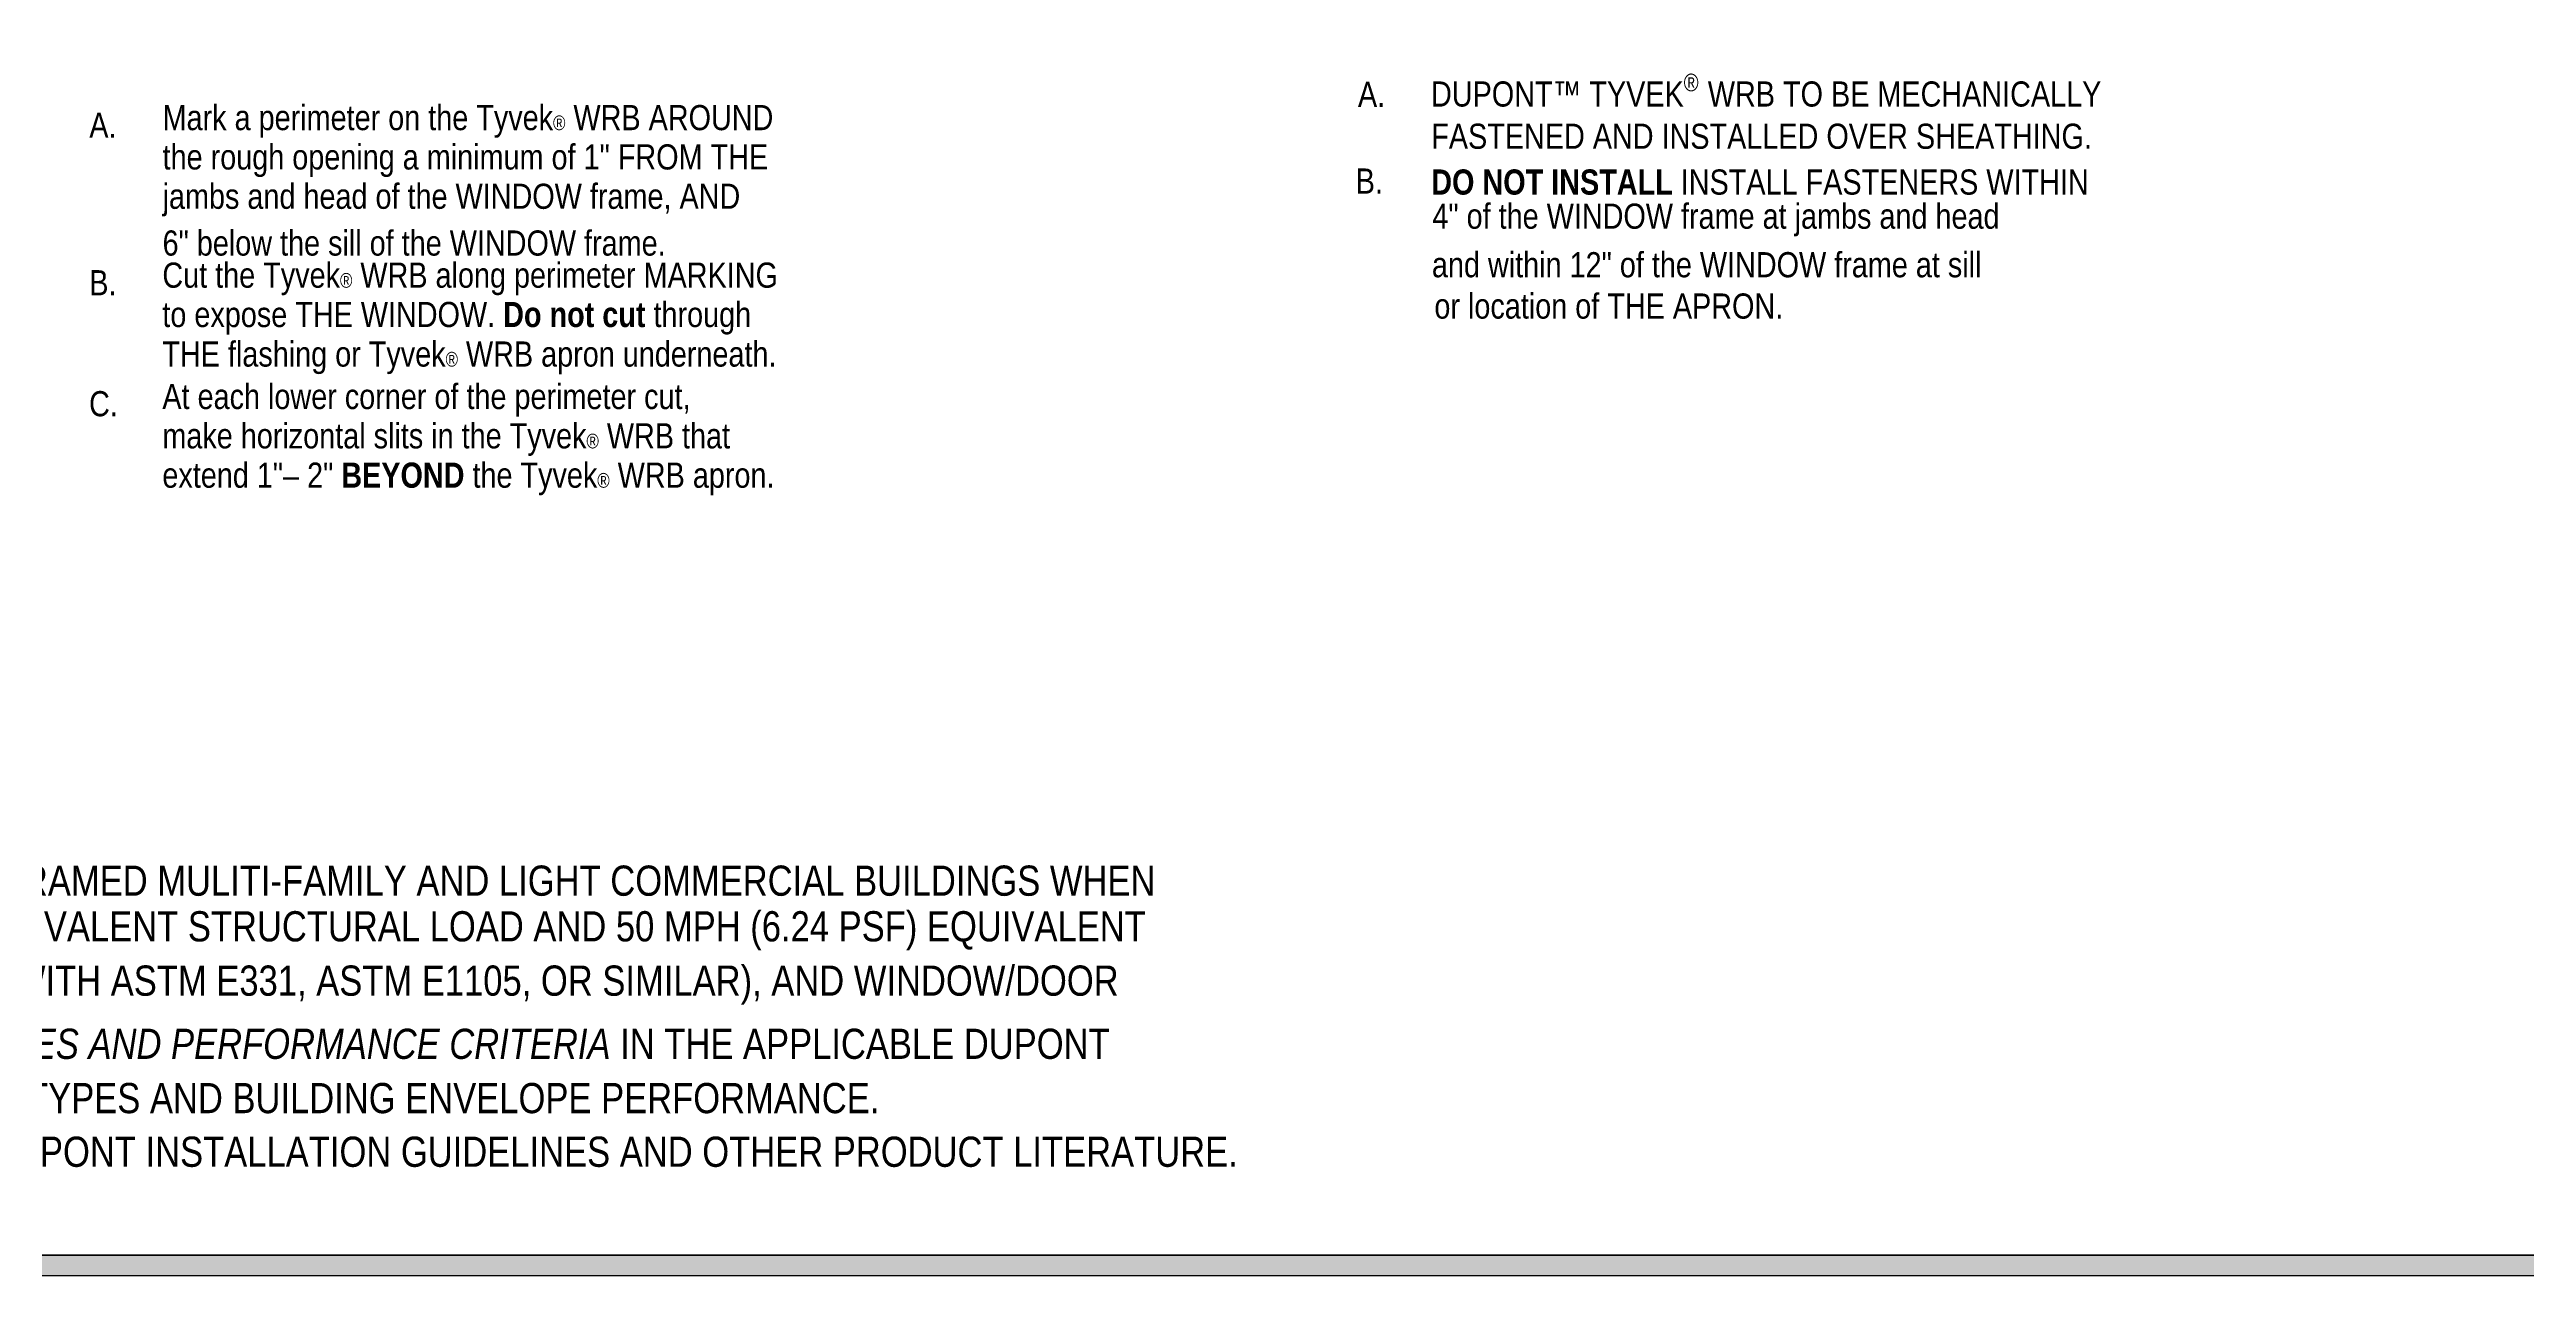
# Model space of a CAD drawing. Extents: x -1140 to 5605, y -816 to 2382.
# Drawn here: x 2987 to 4096, y -733 to -185 of the extents above; entities that cross this region are included whole.
import ezdxf

# ---------------------------------------------------------------- set-up
doc = ezdxf.new("R2010")
doc.units = 0
doc.header["$MEASUREMENT"] = 0
doc.layers.add('.ATI-TEXT', color=7, linetype='Continuous', lineweight=0)
doc.layers.add('G-ANNO-TTLB', color=7, linetype='Continuous', lineweight=0)

# ---------------------------------------------------------------- blocks, each defined once
blk = doc.blocks.new('Block_470')
at = {"layer": '.ATI-TEXT', "char_height": 0.2, "attachment_point": 7}
for s, insert in [('\\C18;\\c0;\\FArial Narrow|b0|i0|c1;\\H11.249999;\\W1.000000;A.', (3572.8, -210.3)), ('\\C18;\\c0;\\FArial Narrow|b0|i0|c1;\\H11.249999;\\W1.000000;DUPONT™ TYVEK', (3605.5, -210.3)), ('\\C18;\\c0;\\FArial Narrow|b0|i0|c1;\\H7.874999;\\W1.000000;®', (3718.6, -203.4)), ('\\C18;\\c0;\\FArial Narrow|b0|i0|c1;\\H11.249999;\\W1.000000; WRB TO BE MECHANICALLY', (3725.8, -210.3)), ('\\C18;\\c0;\\FArial Narrow|b0|i0|c1;\\H11.249999;\\W1.000000;FASTENED AND INSTALLED OVER SHEATHING.', (3605.6, -229.2)), ('\\C18;\\c0;\\FArial Narrow|b0|i0|c1;\\H11.249999;\\W1.000000;B.', (3571.8, -249.1)), ('\\C18;\\c0;\\FArial Narrow Bold|b1|i0|c1;\\H11.249999;\\W1.000000;DO NOT INSTALL\\FArial Narrow|b0|i0|c1; INSTALL FASTENERS WITHIN', (3605.6, -249.7)), ('\\C18;\\c0;\\FArial Narrow|b0|i0|c1;\\H11.249999;\\W1.000000;4" of the WINDOW frame at jambs and head ', (3606.1, -268.2)), ('\\C18;\\c0;\\FArial Narrow|b0|i0|c1;\\H11.249999;\\W1.000000;and within 12" of the WINDOW frame at sill', (3605.9, -286.7)), ('\\C18;\\c0;\\FArial Narrow|b0|i0|c1;\\H11.249999;\\W1.000000;or location of THE APRON.', (3607, -305.2))]:
    blk.add_mtext(s, dxfattribs=dict(at, insert=insert))
blk = doc.blocks.new('Block_477')
at = {"layer": '.ATI-TEXT', "char_height": 0.2, "attachment_point": 7}
for s, insert in [('\\C18;\\c0;\\FArial Narrow|b0|i0|c1;\\H11.249999;\\W1.000000;Mark a perimeter on the Tyvek\\H6.558750;®\\H11.249999; WRB AROUND ', (3037.8, -224.1)), ('\\C18;\\c0;\\FArial Narrow|b0|i0|c1;\\H11.249999;\\W1.000000;A.', (3005, -224.1)), ('\\C18;\\c0;\\FArial Narrow|b0|i0|c1;\\H11.249999;\\W1.000000;the rough opening a minimum of 1" FROM THE   ', (3037.8, -241.7)), ('\\C18;\\c0;\\FArial Narrow|b0|i0|c1;\\H11.249999;\\W1.000000;jambs and head of the WINDOW frame, AND', (3037.8, -259.3)), ('\\C18;\\c0;\\FArial Narrow|b0|i0|c1;\\H11.249999;\\W1.000000;6" below the sill of the WINDOW frame. ', (3037.8, -277))]:
    blk.add_mtext(s, dxfattribs=dict(at, insert=insert))
blk = doc.blocks.new('Block_478')
at = {"layer": '.ATI-TEXT', "char_height": 0.2, "attachment_point": 7}
for s, insert in [('\\C18;\\c0;\\FArial Narrow|b0|i0|c1;\\H11.249999;\\W1.000000;B.', (3005, -294.6)), ('\\C18;\\c0;\\FArial Narrow|b0|i0|c1;\\H11.249999;\\W1.000000;Cut the Tyvek\\H6.558750;®\\H11.249999; WRB along perimeter MARKING ', (3037.7, -294.6)), ('\\C18;\\c0;\\FArial Narrow|b0|i0|c1;\\H11.249999;\\W1.000000;to expose THE WINDOW. \\FArial Narrow Bold|b1|i0|c1;Do not cut \\FArial Narrow|b0|i0|c1;through', (3037.7, -312.2)), ('\\C18;\\c0;\\FArial Narrow|b0|i0|c1;\\H11.249999;\\W1.000000;THE flashing or Tyvek\\H6.558750;®\\H11.249999; WRB apron underneath. ', (3037.7, -329.9))]:
    blk.add_mtext(s, dxfattribs=dict(at, insert=insert))
blk = doc.blocks.new('Block_479')
at = {"layer": '.ATI-TEXT', "char_height": 0.2, "attachment_point": 7}
for s, insert in [('\\C18;\\c0;\\FArial Narrow|b0|i0|c1;\\H11.249999;\\W1.000000;C.', (3004.9, -348.9)), ('\\C18;\\c0;\\FArial Narrow|b0|i0|c1;\\H11.249999;\\W1.000000;At each lower corner of the perimeter cut, ', (3037.7, -348.9)), ('\\C18;\\c0;\\FArial Narrow|b0|i0|c1;\\H11.249999;\\W1.000000;make horizontal slits in the Tyvek\\H6.558750;®\\H11.249999; WRB that', (3037.7, -366.5)), ('\\C18;\\c0;\\FArial Narrow|b0|i0|c1;\\H11.249999;\\W1.000000;extend 1"– 2" \\FArial Narrow Bold|b1|i0|c1;BEYOND\\FArial Narrow|b0|i0|c1; the Tyvek\\H6.558750;®\\H11.249999; WRB apron.\\FArial Narrow Bold|b1|i0|c1; ', (3037.7, -384.1))]:
    blk.add_mtext(s, dxfattribs=dict(at, insert=insert))
blk = doc.blocks.new('Block_488')
at = {"layer": '.ATI-TEXT', "char_height": 0.2, "attachment_point": 7}
for s, insert in [('\\C18;\\c0;\\FArial Narrow|b0|i0|c1;\\H13.500003;\\W1.000000;INSTALLATION IS APPLICABLE FOR SINGLE-FAMILY RESIDENTIAL & WOOD-FRAMED MULITI-FAMILY AND LIGHT COMMERCIAL BUILDINGS WHEN ', (2399.6, -563.5)), ('\\C18;\\c0;\\FArial Narrow|b0|i0|c1;\\H13.500003;\\W1.000000;PERFORMANCE REQUIREMENTS DO NOT EXCEED ASTM E1677 (65 MPH EQUIVALENT STRUCTURAL LOAD AND 50 MPH (6.24 PSF) EQUIVALENT', (2399.6, -587.8)), ('\\C18;\\c0;\\FArial Narrow|b0|i0|c1;\\H13.500003;\\W1.000000;WIND-DRIVEN RAIN WATER INFILTRATION WHEN TESTED IN ACCORDANCE WITH ASTM E331, ASTM E1105, OR SIMILAR), AND WINDOW/DOOR', (2399.6, -612.1)), ('\\C18;\\c0;\\FArial Narrow|b0|i0|c1;\\H13.500003;\\W1.000000;DESIGN RATINGS THAT DO NOT EXCEED DP45. SEE \\FArial Narrow Italic|b0|i1|c1;APPLICABLE STRUCTURES AND PERFORMANCE CRITERIA \\FArial Narrow|b0|i0|c1;IN THE APPLICABLE DUPONT', (2399.8, -636.5)), ('\\C18;\\c0;\\FArial Narrow|b0|i0|c1;\\H13.500003;\\W1.000000;INSTALLATION GUIDELINE FOR MORE INFORMATION REGARDING BUILDING TYPES AND BUILDING ENVELOPE PERFORMANCE.  ', (2399.8, -660.8)), ('\\C18;\\c0;\\FArial Narrow|b0|i0|c1;\\H13.500003;\\W1.000000;ALWAYS CHECK \\L\\C160;\\c16730368;BUILDING.DUPON\\l\\LT\\l\\L.COM\\l\\C18;\\c0; FOR THE LATEST VERSIONS OF DUPONT INSTALLATION GUIDELINES AND OTHER PRODUCT LITERATURE.', (2401.3, -684.8))]:
    blk.add_mtext(s, dxfattribs=dict(at, insert=insert))

msp = doc.modelspace()

# ---------------------------------------------------------------- hatches: boundary and pattern name
at = {"layer": 'G-ANNO-TTLB', "true_color": 0xff00ff, "transparency": 33554687}
h = msp.add_hatch(color=6, dxfattribs=at)
edge = h.paths.add_edge_path()
edge.add_spline(control_points=[(5285.6, -733.2), (5285.6, -733.2), (2356, -733.2), (2356, -733.2), (2356, -733.2), (2356, 1723.8), (2356, 1723.8), (2356, 1723.8), (5285.6, 1723.8), (5285.6, 1723.8), (5285.6, 1723.8), (5285.6, -733.2), (5285.6, -733.2)], knot_values=[0, 0, 0, 0, 1, 1, 1, 2, 2, 2, 3, 3, 3, 4, 4, 4, 4], degree=3, periodic=0)
edge = h.paths.add_edge_path()
edge.add_spline(control_points=[(2365, 1714.8), (2365, 1714.8), (2365, -724.2), (2365, -724.2), (2365, -724.2), (5276.6, -724.2), (5276.6, -724.2), (5276.6, -724.2), (5276.6, 1714.8), (5276.6, 1714.8), (5276.6, 1714.8), (2365, 1714.8), (2365, 1714.8)], knot_values=[0, 0, 0, 0, 1, 1, 1, 2, 2, 2, 3, 3, 3, 4, 4, 4, 4], degree=3, periodic=0)
edge.add_line((2365, 1714.8), (2365, 1714.8))

# ---------------------------------------------------------------- linework, layer by layer
at = {"layer": 'G-ANNO-TTLB', "color": 6, "lineweight": 30, "true_color": 0xff00ff}
for p, q in [((2365, -724.2), (5276.6, -724.2)), ((5276.6, -724.2), (2365, -724.2)), ((2356, -733.2), (5285.6, -733.2))]:
    msp.add_line(p, q, dxfattribs=at)
at = {"layer": 'G-ANNO-TTLB', "color": 18, "lineweight": 0, "true_color": 0x000000}
msp.add_lwpolyline([(2365, -724.2), (2365, 1714.8), (5276.6, 1714.8), (5276.6, -724.2)], close=True, dxfattribs=at)
at = {"layer": 'G-ANNO-TTLB'}
for points in [[(5285.6, -733.2), (5285.6, -733.2), (2356, -733.2), (2356, -733.2), (2356, -733.2), (2356, 1723.8), (2356, 1723.8), (2356, 1723.8), (5285.6, 1723.8), (5285.6, 1723.8), (5285.6, 1723.8), (5285.6, -733.2), (5285.6, -733.2)], [(2365, 1714.8), (2365, 1714.8), (2365, -724.2), (2365, -724.2), (2365, -724.2), (5276.6, -724.2), (5276.6, -724.2), (5276.6, -724.2), (5276.6, 1714.8), (5276.6, 1714.8), (5276.6, 1714.8), (2365, 1714.8), (2365, 1714.8)]]:
    msp.add_open_spline(points, degree=3, knots=[0, 0, 0, 0, 1, 1, 1, 2, 2, 2, 3, 3, 3, 4, 4, 4, 4], dxfattribs=at)

# ---------------------------------------------------------------- block references
at = {"layer": '.ATI-TEXT'}
for name in ['Block_470', 'Block_477', 'Block_478', 'Block_479', 'Block_488']:
    msp.add_blockref(name, (0, 0), dxfattribs=at)

doc.saveas('drawing.dxf')
